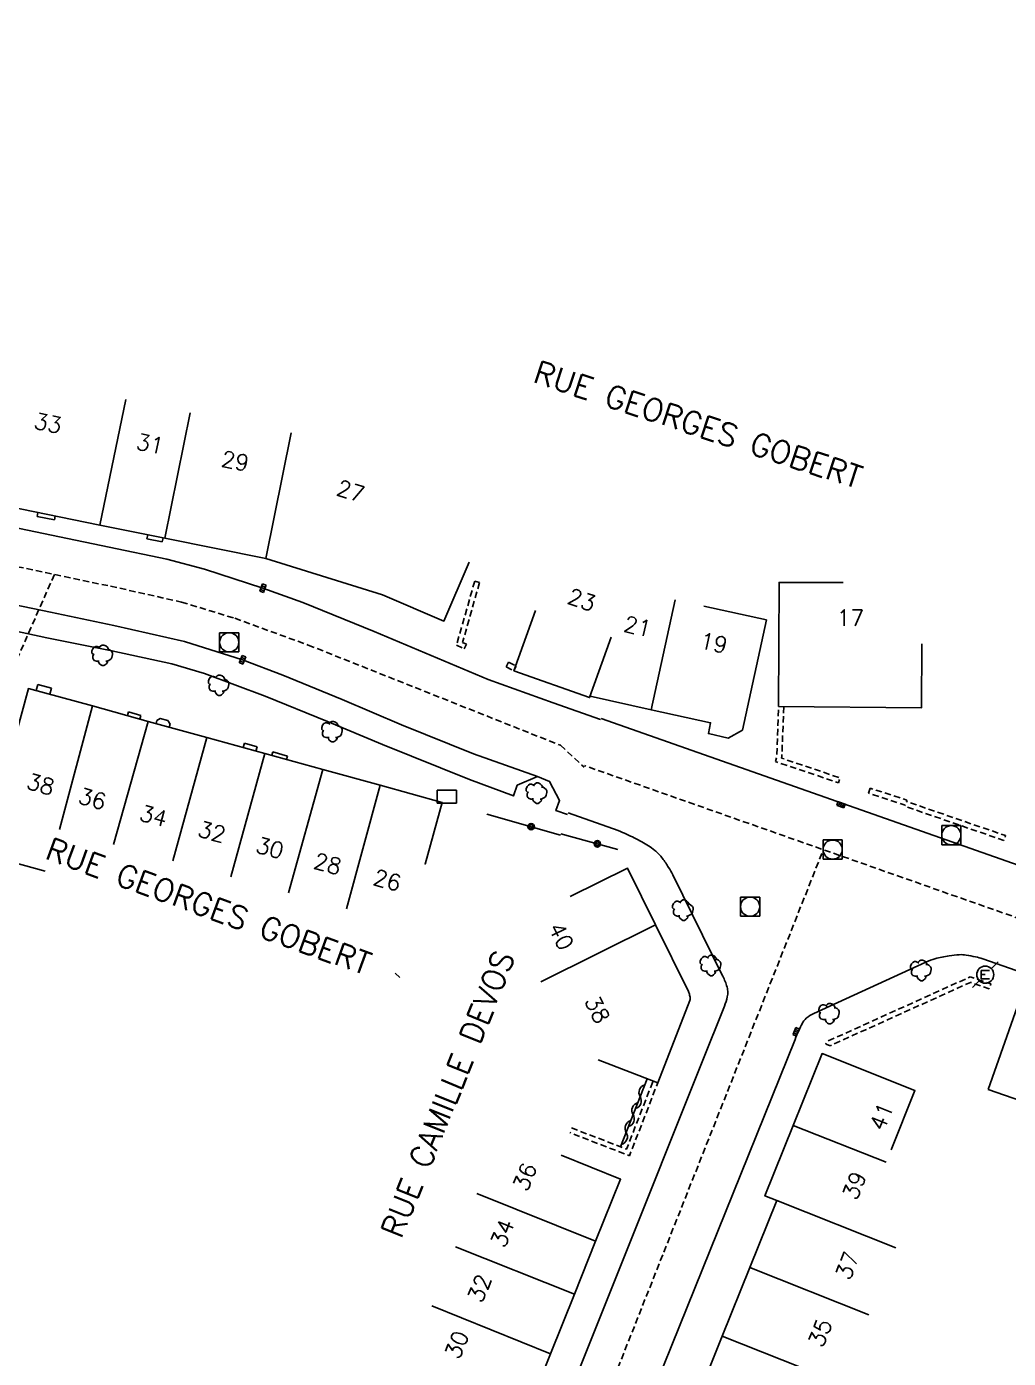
# Model space of a CAD drawing. Header units: millimetres. Extents: x 134000 to 135000, y 131000 to 132000.
# Drawn here: x 134434.1 to 134510.8, y 131242 to 131346 of the extents above; entities that cross this region are included whole.
import ezdxf
from ezdxf.enums import TextEntityAlignment as Align

# ---------------------------------------------------------------- set-up
doc = ezdxf.new("R2010")
doc.units = ezdxf.units.MM
doc.linetypes.add('DASHED', pattern=[0.75, 0.5, -0.25])
doc.layers.get('0').update_dxf_attribs({"linetype": 'CONTINUOUS'})
for name, color, linetype in [('W0001', 6, 'DASHED'), ('W0008', 7, 'CONTINUOUS'), ('W0100', 7, 'CONTINUOUS'), ('W0105', 7, 'CONTINUOUS'), ('W0112', 1, 'DASHED'), ('W0300', 7, 'CONTINUOUS'), ('W0310', 3, 'CONTINUOUS'), ('W0322', 7, 'CONTINUOUS'), ('W0400', 7, 'CONTINUOUS'), ('W0420', 7, 'CONTINUOUS'), ('W0471', 7, 'CONTINUOUS'), ('W0989', 7, 'CONTINUOUS'), ('W0991', 7, 'CONTINUOUS'), ('W1102', 7, 'CONTINUOUS'), ('W1471', 7, 'CONTINUOUS')]:
    doc.layers.add(name, color=color, linetype=linetype)
doc.styles.get("Standard").update_dxf_attribs({"font": 'romans.shx', "width": 0.85})

# ---------------------------------------------------------------- blocks, each defined once
blk = doc.blocks.new('T300')
for p, q in [((-0.8, 0.51), (-0.86, 0.34)), ((-0.86, 0.34), (-0.86, 0.17)), ((-0.86, 0.17), (-0.74, 0.06)), ((-0.69, 0.63), (-0.8, 0.51)), ((-0.8, -0.06), (-0.74, 0.06)), ((-0.74, 0.06), (-0.69, 0.11)), ((-0.57, 0.69), (-0.69, 0.63)), ((-0.46, 0.69), (-0.57, 0.69)), ((-0.29, 0.63), (-0.46, 0.69)), ((-0.29, 0.63), (-0.17, 0.74)), ((-0.23, 0.57), (-0.29, 0.63)), ((-0.17, 0.74), (-0.06, 0.8)), ((-0.06, 0.8), (0.06, 0.8)), ((0.06, 0.8), (0.23, 0.74)), ((0.23, 0.74), (0.34, 0.63)), ((0.34, 0.63), (0.4, 0.51)), ((0.46, 0.46), (0.34, 0.46)), ((0.4, 0.51), (0.4, 0.46)), ((0.57, 0.4), (0.46, 0.46)), ((0.57, 0.4), (0.69, 0.29)), ((0.69, 0.29), (0.74, 0.17)), ((0.74, 0.06), (0.69, -0.17)), ((0.74, 0.17), (0.74, 0.06)), ((-0.8, -0.17), (-0.8, -0.06)), ((-0.8, -0.23), (-0.8, -0.17)), ((-0.74, -0.34), (-0.8, -0.23)), ((-0.69, -0.4), (-0.74, -0.34)), ((-0.51, -0.46), (-0.69, -0.4)), ((-0.4, -0.46), (-0.51, -0.46)), ((-0.4, -0.46), (-0.34, -0.46)), ((-0.34, -0.46), (-0.34, -0.4)), ((-0.34, -0.51), (-0.34, -0.46)), ((-0.29, -0.63), (-0.34, -0.51)), ((-0.17, -0.74), (-0.29, -0.63)), ((-0.06, -0.8), (-0.17, -0.74)), ((0.06, -0.8), (-0.06, -0.8)), ((0.17, -0.74), (0.06, -0.8)), ((0.23, -0.69), (0.17, -0.74)), ((0.29, -0.46), (0.23, -0.46)), ((0.29, -0.63), (0.23, -0.69)), ((0.46, -0.4), (0.29, -0.46)), ((0.34, -0.51), (0.29, -0.63)), ((0.34, -0.51), (0.34, -0.46)), ((0.57, -0.34), (0.46, -0.4)), ((0.63, -0.29), (0.57, -0.34)), ((0.69, -0.17), (0.63, -0.29))]:
    blk.add_line(p, q)
blk = doc.blocks.new('T1471')
at = {"color": 0, "linetype": 'Continuous', "flags": 128}
blk.add_lwpolyline([(-0.75, -0.5), (-0.75, 0.5), (0.75, 0.5), (0.75, -0.5), (-0.75, -0.5)], dxfattribs=at)
blk = doc.blocks.new('T400')
for p, q in [((-0.15, 0.3), (0.15, 0.3)), ((-0.15, -0.25), (-0.15, 0.3)), ((-0.15, 0.15), (0.15, 0.15)), ((-0.15, 0), (0.15, 0)), ((0.15, 0.3), (0.15, -0.25)), ((-0.15, -0.15), (0.15, -0.15)), ((-0.15, -0.25), (-0.15, -0.3)), ((-0.15, -0.3), (0.15, -0.3)), ((0.15, -0.3), (0.15, -0.25))]:
    blk.add_line(p, q)
blk = doc.blocks.new('T420')
for p, q in [((0.75, 0.75), (-0.75, 0.75)), ((-0.75, 0.75), (-0.75, -0.75)), ((0.75, 0.75), (0.75, -0.75)), ((0.75, -0.75), (-0.75, -0.75))]:
    blk.add_line(p, q)
blk.add_ellipse((0, 0), major_axis=(-0.53, 0.53), ratio=1, start_param=3.926991, end_param=10.210176)
blk = doc.blocks.new('t322o')
at = {"color": 0, "linetype": 'Continuous'}
for radius in [0.25, 0.15]:
    blk.add_circle((0, 0), radius, dxfattribs=at)
blk = doc.blocks.new('t310o')
at = {"color": 0, "linetype": 'Continuous'}
for centre, start, end in [((-0.5, 0.38), 216.8699, 323.1304), ((0.5, -0.37), 36.8699, 143.1303)]:
    blk.add_arc(centre, 0.625, start, end, dxfattribs=at)
blk = doc.blocks.new('T471')
for p, q in [((-0.333334, 0.333334), (-0.333334, -0.333334)), ((-0.333334, 0.333334), (0.333334, 0.333334)), ((-0.333334, 0), (0, 0)), ((0.500001, 0.500001), (1.000002, 1.000002)), ((-0.500001, -0.500001), (-1.000002, -1.000002)), ((-0.333334, -0.333334), (0.333334, -0.333334))]:
    blk.add_line(p, q)
blk.add_ellipse((0, 0), major_axis=(0.471405, 0.471405), ratio=1, start_param=5.4977871438, end_param=11.780972451)

msp = doc.modelspace()

# ---------------------------------------------------------------- linework, layer by layer
at = {"layer": 'W0001'}
msp.add_line((134463.25, 131271.74), (134462.84, 131272.12), dxfattribs=at)
for points in [[(134310.32, 131359.69), (134326.29, 131341.76), (134329.37, 131339.64), (134341.87, 131334), (134371.92, 131320.63), (134385.16, 131314.77), (134390.85, 131312.73), (134395.3, 131311.48), (134406.35, 131308.7), (134417.4, 131307.14), (134419.92, 131306.62), (134431.89, 131304.14), (134440.65, 131302.31), (134446.19, 131301.07), (134450.36, 131299.8), (134456.1, 131297.71), (134475.79, 131289.88), (134477.64, 131288.18)], [(134436.27, 131303.22), (134432.03, 131293.59), (134429.03, 131282.62), (134423.47, 131262.59), (134417.39, 131240.21), (134412.05, 131222.32)]]:
    msp.add_lwpolyline(points, dxfattribs=at)
at = {"layer": 'W0001', "flags": 128}
for points in [[(134615.05, 131241.02), (134564.42, 131258.84), (134561.6, 131257.74), (134515.34, 131273.98), (134514.58, 131275.3), (134477.67, 131288.29)], [(134455.97, 131179.87), (134496.33, 131281.72)]]:
    msp.add_lwpolyline(points, dxfattribs=at)
at = {"layer": 'W0008'}
for points in [[(134478.92, 131291.89), (134475.24, 131293.2), (134470.15, 131295.03), (134461.24, 131298.78), (134455.69, 131301.03), (134452.56, 131302.15), (134448, 131303.64), (134445.05, 131304.41), (134427.02, 131308.17), (134406.78, 131312.32), (134400.11, 131313.7), (134397.77, 131314.25), (134392.4, 131315.61), (134388.06, 131317.02), (134382.75, 131319.24), (134371.37, 131324.28), (134349.41, 131333.97), (134331.63, 131341.82), (134330.28, 131342.6), (134329.57, 131343.37), (134329.08, 131344.3), (134328.78, 131345.29), (134328.74, 131345.78), (134328.83, 131346.7)], [(134476.35, 131284.47), (134475.45, 131284.78), (134475.73, 131285.56), (134474.95, 131287.06), (134474.01, 131287.44), (134469, 131289.21), (134463.39, 131291.48), (134458.76, 131293.45), (134454.12, 131295.37), (134450.97, 131296.55), (134446.43, 131298), (134440.91, 131299.23), (134435.98, 131300.27), (134416.86, 131304.24), (134415.4, 131303.4), (134415.18, 131302.57), (134410.27, 131303.82), (134401.44, 131306.29), (134396.16, 131307.79), (134390.03, 131309.61)], [(134474.01, 131287.43), (134472.42, 131286.76), (134472.13, 131285.92), (134468.7, 131287.21), (134461.89, 131289.93), (134457.61, 131291.74), (134452.73, 131293.71), (134448, 131295.48), (134445.44, 131296.24), (134440.77, 131297.27), (134435.67, 131298.28), (134429.65, 131299.58), (134418.62, 131301.87), (134418.78, 131302.72), (134417.86, 131304.03)]]:
    msp.add_lwpolyline(points, dxfattribs=at)
at = {"layer": 'W0008', "flags": 128}
msp.add_lwpolyline([(134616.55, 131243.58), (134610.53, 131245.69), (134559.11, 131263.81), (134558.83, 131263.02), (134557.24, 131262.36), (134556.29, 131262.72), (134555.5, 131264.2), (134555.78, 131265.02), (134533.27, 131272.9), (134524.4, 131275.99), (134524.12, 131275.2), (134522.56, 131274.55), (134521.57, 131274.88), (134520.77, 131276.33), (134521.02, 131277.18), (134497.41, 131285.49), (134478.97, 131291.98)], dxfattribs=at)
for points in [[(134453.06, 131181.01), (134474.05, 131233.1), (134486.87, 131265.16), (134488.6, 131269.49, 0.039773), (134488.83, 131270.22, 0.070403), (134488.87, 131270.66, 0.066285), (134488.78, 131271.1, 0.033616), (134488.44, 131271.93), (134484.57, 131279.77, 0.025782), (134484.25, 131280.33, 0.019699), (134483.77, 131281.04, 0.063354), (134483.16, 131281.67, 0.045978), (134482.15, 131282.34, 0.013546), (134480.97, 131282.93, 0.024774), (134480.31, 131283.21), (134476.39, 131284.6)], [(134516.59, 131270.45), (134508.78, 131273.19, 0.027339), (134508.22, 131273.35, 0.021518), (134507.49, 131273.49, 0.04549), (134506.95, 131273.52, 0.030997), (134506.16, 131273.44, 0.026436), (134505.05, 131273.2, 0.040548), (134504.35, 131272.94), (134495.58, 131268.93, 0.073704), (134495, 131268.55, 0.09482), (134494.67, 131268.12, 0.012468), (134494.43, 131267.62, 0.008957), (134494.12, 131266.9), (134480.85, 131233.97), (134459.58, 131181), (134459.36, 131181.05), (134453.14, 131165.37), (134441.89, 131138.44), (134442.14, 131138.35), (134431.48, 131113.77), (134431.74, 131112.86), (134426.15, 131099.31)]]:
    msp.add_lwpolyline(points, format="xyb", dxfattribs=at)
at = {"layer": 'W0100'}
for points in [[(134428.51, 131314.48), (134427.49, 131309.59), (134439.82, 131307.08)], [(134439.82, 131307.08), (134444.9, 131306.05), (134452.79, 131304.47), (134461.89, 131301.64), (134466.7, 131299.58), (134468.67, 131304.18), (134468.67, 131304.18), (134468.67, 131304.18), (134468.67, 131304.18), (134468.67, 131304.18), (134468.67, 131304.18), (134468.67, 131304.18), (134468.67, 131304.18), (134468.67, 131304.18), (134468.67, 131304.18), (134468.67, 131304.18), (134468.67, 131304.18), (134468.67, 131304.18), (134468.67, 131304.18), (134468.67, 131304.18), (134468.67, 131304.18), (134468.67, 131304.18), (134468.67, 131304.18), (134468.67, 131304.18), (134468.67, 131304.18), (134468.67, 131304.18), (134468.67, 131304.18), (134468.67, 131304.18), (134468.67, 131304.18), (134468.67, 131304.18), (134468.67, 131304.18), (134468.67, 131304.18), (134468.67, 131304.18), (134468.67, 131304.18), (134468.67, 131304.18), (134468.67, 131304.18), (134468.67, 131304.18), (134468.67, 131304.18), (134468.67, 131304.18), (134468.67, 131304.18), (134468.67, 131304.18), (134468.67, 131304.18), (134468.67, 131304.18), (134468.67, 131304.18), (134468.67, 131304.18), (134468.67, 131304.18), (134468.67, 131304.18), (134468.67, 131304.18), (134468.67, 131304.18), (134468.67, 131304.18), (134468.67, 131304.18), (134468.67, 131304.18), (134468.67, 131304.18), (134468.67, 131304.18), (134468.67, 131304.18), (134468.67, 131304.18), (134468.67, 131304.18), (134468.67, 131304.18), (134468.67, 131304.18), (134468.67, 131304.18), (134468.67, 131304.18), (134468.67, 131304.18), (134468.67, 131304.18), (134468.67, 131304.18), (134468.67, 131304.18), (134468.67, 131304.18), (134468.67, 131304.18), (134468.67, 131304.18), (134468.67, 131304.18), (134468.67, 131304.18), (134468.67, 131304.18), (134468.67, 131304.18), (134468.67, 131304.18), (134468.67, 131304.18), (134468.67, 131304.18), (134468.67, 131304.18), (134468.67, 131304.18), (134468.67, 131304.18), (134468.67, 131304.18), (134468.67, 131304.18), (134468.67, 131304.18), (134468.67, 131304.18), (134468.67, 131304.18), (134468.67, 131304.18), (134468.67, 131304.18), (134468.67, 131304.18), (134468.67, 131304.18), (134468.67, 131304.18), (134468.67, 131304.18), (134468.67, 131304.18), (134468.67, 131304.18), (134468.67, 131304.18), (134468.67, 131304.18), (134468.67, 131304.18), (134468.67, 131304.18), (134468.67, 131304.18), (134468.67, 131304.18), (134468.67, 131304.18), (134468.67, 131304.18), (134468.67, 131304.18), (134468.67, 131304.18), (134468.67, 131304.18), (134468.67, 131304.18), (134468.67, 131304.18), (134468.67, 131304.18), (134468.67, 131304.18), (134468.67, 131304.18), (134468.67, 131304.18), (134468.67, 131304.18), (134468.67, 131304.18), (134468.67, 131304.18), (134468.67, 131304.18), (134468.67, 131304.18), (134468.67, 131304.18), (134468.67, 131304.18), (134468.67, 131304.18), (134468.67, 131304.18), (134468.67, 131304.18), (134468.67, 131304.18)], [(134473.84, 131300.41), (134472.17, 131295.7), (134478.08, 131293.6), (134479.75, 131298.32), (134479.75, 131298.32), (134479.75, 131298.32), (134479.75, 131298.32), (134479.75, 131298.32), (134479.75, 131298.32), (134479.75, 131298.32), (134479.75, 131298.32), (134479.75, 131298.32), (134479.75, 131298.32), (134479.75, 131298.32), (134479.75, 131298.32), (134479.75, 131298.32), (134479.75, 131298.32), (134479.75, 131298.32), (134479.75, 131298.32), (134479.75, 131298.32), (134479.75, 131298.32), (134479.75, 131298.32), (134479.75, 131298.32), (134479.75, 131298.32), (134479.75, 131298.32), (134479.75, 131298.32), (134479.75, 131298.32), (134479.75, 131298.32), (134479.75, 131298.32), (134479.75, 131298.32), (134479.75, 131298.32), (134479.75, 131298.32), (134479.75, 131298.32), (134479.75, 131298.32), (134479.75, 131298.32), (134479.75, 131298.32), (134479.75, 131298.32), (134479.75, 131298.32), (134479.75, 131298.32), (134479.75, 131298.32), (134479.75, 131298.32), (134479.75, 131298.32), (134479.75, 131298.32), (134479.75, 131298.32), (134479.75, 131298.32), (134479.75, 131298.32), (134479.75, 131298.32), (134479.75, 131298.32), (134479.75, 131298.32), (134479.75, 131298.32), (134479.75, 131298.32), (134479.75, 131298.32), (134479.75, 131298.32), (134479.75, 131298.32), (134479.75, 131298.32), (134479.75, 131298.32), (134479.75, 131298.32), (134479.75, 131298.32), (134479.75, 131298.32), (134479.75, 131298.32), (134479.75, 131298.32), (134479.75, 131298.32), (134479.75, 131298.32), (134479.75, 131298.32), (134479.75, 131298.32), (134479.75, 131298.32), (134479.75, 131298.32), (134479.75, 131298.32), (134479.75, 131298.32), (134479.75, 131298.32), (134479.75, 131298.32), (134479.75, 131298.32), (134479.75, 131298.32), (134479.75, 131298.32), (134479.75, 131298.32), (134479.75, 131298.32), (134479.75, 131298.32), (134479.75, 131298.32), (134479.75, 131298.32), (134479.75, 131298.32), (134479.75, 131298.32), (134479.75, 131298.32), (134479.75, 131298.32), (134479.75, 131298.32), (134479.75, 131298.32), (134479.75, 131298.32), (134479.75, 131298.32), (134479.75, 131298.32), (134479.75, 131298.32), (134479.75, 131298.32), (134479.75, 131298.32), (134479.75, 131298.32), (134479.75, 131298.32), (134479.75, 131298.32), (134479.75, 131298.32), (134479.75, 131298.32), (134479.75, 131298.32), (134479.75, 131298.32), (134479.75, 131298.32), (134479.75, 131298.32), (134479.75, 131298.32), (134479.75, 131298.32), (134479.75, 131298.32), (134479.75, 131298.32), (134479.75, 131298.32), (134479.75, 131298.32), (134479.75, 131298.32), (134479.75, 131298.32), (134479.75, 131298.32), (134479.75, 131298.32), (134479.75, 131298.32), (134479.75, 131298.32), (134479.75, 131298.32), (134479.75, 131298.32), (134479.75, 131298.32), (134479.75, 131298.32), (134479.75, 131298.32), (134479.75, 131298.32), (134479.75, 131298.32), (134479.75, 131298.32)], [(134435.54, 131280.05), (134430.72, 131281.36), (134434.25, 131294.31), (134439.26, 131292.97), (134443.6, 131291.75), (134448.17, 131290.49), (134452.71, 131289.24), (134457.23, 131287.98), (134461.72, 131286.76), (134466.56, 131285.42), (134465.22, 131280.6), (134465.22, 131280.6), (134465.22, 131280.6), (134465.22, 131280.6), (134465.22, 131280.6), (134465.22, 131280.6), (134465.22, 131280.6), (134465.22, 131280.6), (134465.22, 131280.6), (134465.22, 131280.6), (134465.22, 131280.6), (134465.22, 131280.6), (134465.22, 131280.6), (134465.22, 131280.6), (134465.22, 131280.6), (134465.22, 131280.6), (134465.22, 131280.6), (134465.22, 131280.6), (134465.22, 131280.6), (134465.22, 131280.6), (134465.22, 131280.6), (134465.22, 131280.6), (134465.22, 131280.6), (134465.22, 131280.6), (134465.22, 131280.6), (134465.22, 131280.6), (134465.22, 131280.6), (134465.22, 131280.6), (134465.22, 131280.6), (134465.22, 131280.6), (134465.22, 131280.6), (134465.22, 131280.6), (134465.22, 131280.6), (134465.22, 131280.6), (134465.22, 131280.6), (134465.22, 131280.6), (134465.22, 131280.6), (134465.22, 131280.6), (134465.22, 131280.6), (134465.22, 131280.6), (134465.22, 131280.6), (134465.22, 131280.6), (134465.22, 131280.6), (134465.22, 131280.6), (134465.22, 131280.6), (134465.22, 131280.6), (134465.22, 131280.6), (134465.22, 131280.6), (134465.22, 131280.6), (134465.22, 131280.6), (134465.22, 131280.6), (134465.22, 131280.6), (134465.22, 131280.6), (134465.22, 131280.6), (134465.22, 131280.6), (134465.22, 131280.6), (134465.22, 131280.6), (134465.22, 131280.6), (134465.22, 131280.6), (134465.22, 131280.6), (134465.22, 131280.6), (134465.22, 131280.6), (134465.22, 131280.6), (134465.22, 131280.6), (134465.22, 131280.6), (134465.22, 131280.6), (134465.22, 131280.6), (134465.22, 131280.6), (134465.22, 131280.6), (134465.22, 131280.6), (134465.22, 131280.6), (134465.22, 131280.6), (134465.22, 131280.6), (134465.22, 131280.6), (134465.22, 131280.6), (134465.22, 131280.6), (134465.22, 131280.6), (134465.22, 131280.6), (134465.22, 131280.6), (134465.22, 131280.6), (134465.22, 131280.6), (134465.22, 131280.6), (134465.22, 131280.6), (134465.22, 131280.6), (134465.22, 131280.6), (134465.22, 131280.6), (134465.22, 131280.6), (134465.22, 131280.6), (134465.22, 131280.6), (134465.22, 131280.6), (134465.22, 131280.6), (134465.22, 131280.6), (134465.22, 131280.6), (134465.22, 131280.6), (134465.22, 131280.6), (134465.22, 131280.6), (134465.22, 131280.6), (134465.22, 131280.6), (134465.22, 131280.6), (134465.22, 131280.6), (134465.22, 131280.6), (134465.22, 131280.6), (134465.22, 131280.6), (134465.22, 131280.6), (134465.22, 131280.6), (134465.22, 131280.6), (134465.22, 131280.6), (134465.22, 131280.6), (134465.22, 131280.6), (134465.22, 131280.6)]]:
    msp.add_lwpolyline(points, dxfattribs=at)
at = {"layer": 'W0100', "flags": 128}
for points in [[(134497.88, 131302.59), (134492.88, 131302.6), (134492.84, 131292.91), (134503.99, 131292.8), (134504.03, 131297.8)], [(134478.13, 131293.71), (134482.89, 131292.66), (134487.53, 131291.64), (134487.35, 131290.79), (134488.9, 131290.43), (134490.01, 131291.07), (134491.88, 131299.67), (134487, 131300.74)], [(134501.64, 131258.27), (134503.48, 131262.92), (134496.24, 131265.8), (134493.97, 131260.18), (134491.77, 131254.68), (134492.7, 131254.31), (134490.6, 131249.08), (134488.44, 131243.71), (134486.28, 131238.31), (134484.18, 131233.07), (134483.25, 131233.44), (134481.04, 131227.95), (134478.89, 131222.52), (134478.95, 131222.5), (134478.88, 131222.32), (134483.53, 131220.47)], [(134449.33, 131217.4), (134447.47, 131212.76), (134453.14, 131210.49), (134460.97, 131207.36), (134462.84, 131212), (134464.49, 131216.1), (134466.36, 131220.78), (134468, 131224.85), (134469.86, 131229.46), (134471.5, 131233.54), (134473.35, 131238.17), (134475.03, 131242.35), (134476.89, 131246.99), (134478.54, 131251.13), (134480.49, 131255.98), (134475.86, 131257.85)]]:
    msp.add_lwpolyline(points, dxfattribs=at)
msp.add_lwpolyline([(134476.55, 131278.07), (134481.03, 131280.29), (134483.23, 131275.84), (134485.8, 131270.64, -0.04641), (134485.85, 131270.51, -0.020405), (134485.92, 131270.21, -0.066516), (134485.93, 131270.12, -0.032262), (134485.9, 131269.94), (134483.4, 131263.5), (134478.74, 131265.31)], format="xyb", dxfattribs=at)
msp.add_lwpolyline([(134509.2, 131262.98), (134511.8, 131270.39), (134517.49, 131268.42), (134522.94, 131266.52), (134528.42, 131264.61), (134534.09, 131262.63), (134531.5, 131255.25)], close=True, dxfattribs=at)
at = {"layer": 'W0105'}
for p, q in [((134434.99, 131308.06), (134434.93, 131307.74)), ((134434.93, 131307.74), (134436.28, 131307.49)), ((134436.34, 131307.79), (134436.28, 131307.49)), ((134443.56, 131306.33), (134443.5, 131306.01)), ((134443.5, 131306.01), (134444.7, 131305.77)), ((134444.76, 131306.08), (134444.7, 131305.77)), ((134434.86, 131294.15), (134434.99, 131294.64)), ((134434.99, 131294.64), (134436.04, 131294.35)), ((134435.92, 131293.87), (134436.04, 131294.35)), ((134441.97, 131292.21), (134442.05, 131292.48)), ((134442.05, 131292.48), (134443.03, 131292.21)), ((134442.95, 131291.93), (134443.03, 131292.21)), ((134444.21, 131291.58), (134444.28, 131291.81)), ((134445.25, 131291.28), (134445.32, 131291.52)), ((134451.02, 131289.7), (134451.12, 131290.04)), ((134451.12, 131290.04), (134452.11, 131289.76)), ((134452.01, 131289.43), (134452.11, 131289.76)), ((134453.26, 131289.08), (134453.34, 131289.36)), ((134453.34, 131289.36), (134454.48, 131289.04)), ((134454.41, 131288.77), (134454.48, 131289.04))]:
    msp.add_line(p, q, dxfattribs=at)
msp.add_lwpolyline([(134444.28, 131291.81), (134444.54, 131291.98), (134445.13, 131291.81), (134445.32, 131291.52)], dxfattribs=at)
at = {"layer": 'W0112'}
for points in [[(134469.1, 131302.7), (134467.68, 131297.7), (134468.29, 131297.41), (134468.29, 131297.41), (134468.29, 131297.41), (134468.29, 131297.41), (134468.29, 131297.41), (134468.29, 131297.41), (134468.29, 131297.41), (134468.29, 131297.41), (134468.29, 131297.41), (134468.29, 131297.41), (134468.29, 131297.41), (134468.29, 131297.41), (134468.29, 131297.41), (134468.29, 131297.41), (134468.29, 131297.41), (134468.29, 131297.41), (134468.29, 131297.41), (134468.29, 131297.41), (134468.29, 131297.41), (134468.29, 131297.41), (134468.29, 131297.41), (134468.29, 131297.41), (134468.29, 131297.41), (134468.29, 131297.41), (134468.29, 131297.41), (134468.29, 131297.41), (134468.29, 131297.41), (134468.29, 131297.41), (134468.29, 131297.41), (134468.29, 131297.41), (134468.29, 131297.41), (134468.29, 131297.41), (134468.29, 131297.41), (134468.29, 131297.41), (134468.29, 131297.41), (134468.29, 131297.41), (134468.29, 131297.41), (134468.29, 131297.41), (134468.29, 131297.41), (134468.29, 131297.41), (134468.29, 131297.41), (134468.29, 131297.41), (134468.29, 131297.41), (134468.29, 131297.41), (134468.29, 131297.41), (134468.29, 131297.41), (134468.29, 131297.41), (134468.29, 131297.41), (134468.29, 131297.41), (134468.29, 131297.41), (134468.29, 131297.41), (134468.29, 131297.41), (134468.29, 131297.41), (134468.29, 131297.41), (134468.29, 131297.41), (134468.29, 131297.41), (134468.29, 131297.41), (134468.29, 131297.41), (134468.29, 131297.41), (134468.29, 131297.41), (134468.29, 131297.41), (134468.29, 131297.41), (134468.29, 131297.41), (134468.29, 131297.41), (134468.29, 131297.41), (134468.29, 131297.41), (134468.29, 131297.41), (134468.29, 131297.41), (134468.29, 131297.41), (134468.29, 131297.41), (134468.29, 131297.41), (134468.29, 131297.41), (134468.29, 131297.41), (134468.29, 131297.41), (134468.29, 131297.41), (134468.29, 131297.41), (134468.29, 131297.41), (134468.29, 131297.41), (134468.29, 131297.41), (134468.29, 131297.41), (134468.29, 131297.41), (134468.29, 131297.41), (134468.29, 131297.41), (134468.29, 131297.41), (134468.29, 131297.41), (134468.29, 131297.41), (134468.29, 131297.41), (134468.29, 131297.41), (134468.29, 131297.41), (134468.29, 131297.41), (134468.29, 131297.41), (134468.29, 131297.41), (134468.29, 131297.41), (134468.29, 131297.41), (134468.29, 131297.41), (134468.29, 131297.41), (134468.29, 131297.41), (134468.29, 131297.41), (134468.29, 131297.41), (134468.29, 131297.41), (134468.29, 131297.41), (134468.29, 131297.41), (134468.29, 131297.41), (134468.29, 131297.41), (134468.29, 131297.41), (134468.29, 131297.41), (134468.29, 131297.41), (134468.29, 131297.41), (134468.29, 131297.41), (134468.29, 131297.41), (134468.29, 131297.41), (134468.29, 131297.41), (134468.29, 131297.41), (134468.29, 131297.41), (134468.29, 131297.41), (134468.29, 131297.41), (134468.29, 131297.41), (134468.29, 131297.41)], [(134469.1, 131302.7), (134469.48, 131302.59), (134468.15, 131297.91), (134468.46, 131297.77), (134468.29, 131297.41), (134468.29, 131297.41), (134468.29, 131297.41), (134468.29, 131297.41), (134468.29, 131297.41), (134468.29, 131297.41), (134468.29, 131297.41), (134468.29, 131297.41), (134468.29, 131297.41), (134468.29, 131297.41), (134468.29, 131297.41), (134468.29, 131297.41), (134468.29, 131297.41), (134468.29, 131297.41), (134468.29, 131297.41), (134468.29, 131297.41), (134468.29, 131297.41), (134468.29, 131297.41), (134468.29, 131297.41), (134468.29, 131297.41), (134468.29, 131297.41), (134468.29, 131297.41), (134468.29, 131297.41), (134468.29, 131297.41), (134468.29, 131297.41), (134468.29, 131297.41), (134468.29, 131297.41), (134468.29, 131297.41), (134468.29, 131297.41), (134468.29, 131297.41), (134468.29, 131297.41), (134468.29, 131297.41), (134468.29, 131297.41), (134468.29, 131297.41), (134468.29, 131297.41), (134468.29, 131297.41), (134468.29, 131297.41), (134468.29, 131297.41), (134468.29, 131297.41), (134468.29, 131297.41), (134468.29, 131297.41), (134468.29, 131297.41), (134468.29, 131297.41), (134468.29, 131297.41), (134468.29, 131297.41), (134468.29, 131297.41), (134468.29, 131297.41), (134468.29, 131297.41), (134468.29, 131297.41), (134468.29, 131297.41), (134468.29, 131297.41), (134468.29, 131297.41), (134468.29, 131297.41), (134468.29, 131297.41), (134468.29, 131297.41), (134468.29, 131297.41), (134468.29, 131297.41), (134468.29, 131297.41), (134468.29, 131297.41), (134468.29, 131297.41), (134468.29, 131297.41), (134468.29, 131297.41), (134468.29, 131297.41), (134468.29, 131297.41), (134468.29, 131297.41), (134468.29, 131297.41), (134468.29, 131297.41), (134468.29, 131297.41), (134468.29, 131297.41), (134468.29, 131297.41), (134468.29, 131297.41), (134468.29, 131297.41), (134468.29, 131297.41), (134468.29, 131297.41), (134468.29, 131297.41), (134468.29, 131297.41), (134468.29, 131297.41), (134468.29, 131297.41), (134468.29, 131297.41), (134468.29, 131297.41), (134468.29, 131297.41), (134468.29, 131297.41), (134468.29, 131297.41), (134468.29, 131297.41), (134468.29, 131297.41), (134468.29, 131297.41), (134468.29, 131297.41), (134468.29, 131297.41), (134468.29, 131297.41), (134468.29, 131297.41), (134468.29, 131297.41), (134468.29, 131297.41), (134468.29, 131297.41), (134468.29, 131297.41), (134468.29, 131297.41), (134468.29, 131297.41), (134468.29, 131297.41), (134468.29, 131297.41), (134468.29, 131297.41), (134468.29, 131297.41), (134468.29, 131297.41), (134468.29, 131297.41), (134468.29, 131297.41), (134468.29, 131297.41), (134468.29, 131297.41), (134468.29, 131297.41), (134468.29, 131297.41), (134468.29, 131297.41), (134468.29, 131297.41), (134468.29, 131297.41), (134468.29, 131297.41), (134468.29, 131297.41), (134468.29, 131297.41), (134468.29, 131297.41), (134468.29, 131297.41), (134468.29, 131297.41)], [(134471.57, 131296.01), (134471.75, 131296.36), (134472.35, 131296.06), (134472.17, 131295.7), (134472.17, 131295.7), (134472.17, 131295.7), (134472.17, 131295.7), (134472.17, 131295.7), (134472.17, 131295.7), (134472.17, 131295.7), (134472.17, 131295.7), (134472.17, 131295.7), (134472.17, 131295.7), (134472.17, 131295.7), (134472.17, 131295.7), (134472.17, 131295.7), (134472.17, 131295.7), (134472.17, 131295.7), (134472.17, 131295.7), (134472.17, 131295.7), (134472.17, 131295.7), (134472.17, 131295.7), (134472.17, 131295.7), (134472.17, 131295.7), (134472.17, 131295.7), (134472.17, 131295.7), (134472.17, 131295.7), (134472.17, 131295.7), (134472.17, 131295.7), (134472.17, 131295.7), (134472.17, 131295.7), (134472.17, 131295.7), (134472.17, 131295.7), (134472.17, 131295.7), (134472.17, 131295.7), (134472.17, 131295.7), (134472.17, 131295.7), (134472.17, 131295.7), (134472.17, 131295.7), (134472.17, 131295.7), (134472.17, 131295.7), (134472.17, 131295.7), (134472.17, 131295.7), (134472.17, 131295.7), (134472.17, 131295.7), (134472.17, 131295.7), (134472.17, 131295.7), (134472.17, 131295.7), (134472.17, 131295.7), (134472.17, 131295.7), (134472.17, 131295.7), (134472.17, 131295.7), (134472.17, 131295.7), (134472.17, 131295.7), (134472.17, 131295.7), (134472.17, 131295.7), (134472.17, 131295.7), (134472.17, 131295.7), (134472.17, 131295.7), (134472.17, 131295.7), (134472.17, 131295.7), (134472.17, 131295.7), (134472.17, 131295.7), (134472.17, 131295.7), (134472.17, 131295.7), (134472.17, 131295.7), (134472.17, 131295.7), (134472.17, 131295.7), (134472.17, 131295.7), (134472.17, 131295.7), (134472.17, 131295.7), (134472.17, 131295.7), (134472.17, 131295.7), (134472.17, 131295.7), (134472.17, 131295.7), (134472.17, 131295.7), (134472.17, 131295.7), (134472.17, 131295.7), (134472.17, 131295.7), (134472.17, 131295.7), (134472.17, 131295.7), (134472.17, 131295.7), (134472.17, 131295.7), (134472.17, 131295.7), (134472.17, 131295.7), (134472.17, 131295.7), (134472.17, 131295.7), (134472.17, 131295.7), (134472.17, 131295.7), (134472.17, 131295.7), (134472.17, 131295.7), (134472.17, 131295.7), (134472.17, 131295.7), (134472.17, 131295.7), (134472.17, 131295.7), (134472.17, 131295.7), (134472.17, 131295.7), (134472.17, 131295.7), (134472.17, 131295.7), (134472.17, 131295.7), (134472.17, 131295.7), (134472.17, 131295.7), (134472.17, 131295.7), (134472.17, 131295.7), (134472.17, 131295.7), (134472.17, 131295.7), (134472.17, 131295.7), (134472.17, 131295.7), (134472.17, 131295.7), (134472.17, 131295.7), (134472.17, 131295.7), (134472.17, 131295.7), (134472.17, 131295.7), (134472.17, 131295.7), (134472.17, 131295.7), (134472.17, 131295.7), (134472.17, 131295.7), (134472.17, 131295.7), (134472.17, 131295.7), (134472.17, 131295.7)], [(134471.57, 131296.01), (134472.17, 131295.7), (134472.17, 131295.7), (134472.17, 131295.7), (134472.17, 131295.7), (134472.17, 131295.7), (134472.17, 131295.7), (134472.17, 131295.7), (134472.17, 131295.7), (134472.17, 131295.7), (134472.17, 131295.7), (134472.17, 131295.7), (134472.17, 131295.7), (134472.17, 131295.7), (134472.17, 131295.7), (134472.17, 131295.7), (134472.17, 131295.7), (134472.17, 131295.7), (134472.17, 131295.7), (134472.17, 131295.7), (134472.17, 131295.7), (134472.17, 131295.7), (134472.17, 131295.7), (134472.17, 131295.7), (134472.17, 131295.7), (134472.17, 131295.7), (134472.17, 131295.7), (134472.17, 131295.7), (134472.17, 131295.7), (134472.17, 131295.7), (134472.17, 131295.7), (134472.17, 131295.7), (134472.17, 131295.7), (134472.17, 131295.7), (134472.17, 131295.7), (134472.17, 131295.7), (134472.17, 131295.7), (134472.17, 131295.7), (134472.17, 131295.7), (134472.17, 131295.7), (134472.17, 131295.7), (134472.17, 131295.7), (134472.17, 131295.7), (134472.17, 131295.7), (134472.17, 131295.7), (134472.17, 131295.7), (134472.17, 131295.7), (134472.17, 131295.7), (134472.17, 131295.7), (134472.17, 131295.7), (134472.17, 131295.7), (134472.17, 131295.7), (134472.17, 131295.7), (134472.17, 131295.7), (134472.17, 131295.7), (134472.17, 131295.7), (134472.17, 131295.7), (134472.17, 131295.7), (134472.17, 131295.7), (134472.17, 131295.7), (134472.17, 131295.7), (134472.17, 131295.7), (134472.17, 131295.7), (134472.17, 131295.7), (134472.17, 131295.7), (134472.17, 131295.7), (134472.17, 131295.7), (134472.17, 131295.7), (134472.17, 131295.7), (134472.17, 131295.7), (134472.17, 131295.7), (134472.17, 131295.7), (134472.17, 131295.7), (134472.17, 131295.7), (134472.17, 131295.7), (134472.17, 131295.7), (134472.17, 131295.7), (134472.17, 131295.7), (134472.17, 131295.7), (134472.17, 131295.7), (134472.17, 131295.7), (134472.17, 131295.7), (134472.17, 131295.7), (134472.17, 131295.7), (134472.17, 131295.7), (134472.17, 131295.7), (134472.17, 131295.7), (134472.17, 131295.7), (134472.17, 131295.7), (134472.17, 131295.7), (134472.17, 131295.7), (134472.17, 131295.7), (134472.17, 131295.7), (134472.17, 131295.7), (134472.17, 131295.7), (134472.17, 131295.7), (134472.17, 131295.7), (134472.17, 131295.7), (134472.17, 131295.7), (134472.17, 131295.7), (134472.17, 131295.7), (134472.17, 131295.7), (134472.17, 131295.7), (134472.17, 131295.7), (134472.17, 131295.7), (134472.17, 131295.7), (134472.17, 131295.7), (134472.17, 131295.7), (134472.17, 131295.7), (134472.17, 131295.7), (134472.17, 131295.7), (134472.17, 131295.7), (134472.17, 131295.7), (134472.17, 131295.7), (134472.17, 131295.7), (134472.17, 131295.7), (134472.17, 131295.7), (134472.17, 131295.7), (134472.17, 131295.7), (134472.17, 131295.7)]]:
    msp.add_lwpolyline(points, dxfattribs=at)
at = {"layer": 'W0112', "flags": 128}
for points in [[(134493.24, 131292.9), (134493.09, 131288.99), (134493.06, 131288.88), (134497.64, 131287.33), (134497.51, 131286.95), (134492.6, 131288.61), (134492.69, 131289.04), (134492.84, 131292.91)], [(134476.67, 131259.99), (134480.96, 131258.32), (134483.03, 131263.65), (134483.4, 131263.5), (134481.19, 131257.81), (134476.53, 131259.62)]]:
    msp.add_lwpolyline(points, dxfattribs=at)
for points in [[(134499.98, 131286.53), (134499.85, 131286.15), (134502.73, 131285.21), (134502.69, 131285.12), (134510.44, 131282.44), (134510.57, 131282.82), (134502.82, 131285.49), (134502.86, 131285.59)], [(134496.9, 131266.39), (134496.52, 131266.53), (134496.6, 131266.73), (134507.81, 131271.79), (134509.42, 131271.23), (134509.29, 131270.85), (134507.83, 131271.36), (134496.91, 131266.43)]]:
    msp.add_lwpolyline(points, close=True, dxfattribs=at)
at = {"layer": 'W0310', "flags": 128}
msp.add_lwpolyline([(134482.56, 131263.83), (134480.49, 131258.51)], dxfattribs=at)
at = {"layer": 'W0322'}
for points in [[(134475.79, 131282.87), (134475.79, 131282.87), (134475.79, 131282.87), (134475.79, 131282.87), (134475.79, 131282.87), (134475.79, 131282.87), (134475.79, 131282.87), (134475.79, 131282.87), (134475.79, 131282.87), (134475.79, 131282.87), (134475.79, 131282.87), (134475.79, 131282.87), (134475.79, 131282.87), (134475.79, 131282.87), (134475.79, 131282.87), (134475.79, 131282.87), (134475.79, 131282.87), (134475.79, 131282.87), (134475.79, 131282.87), (134470.04, 131284.5)], [(134475.79, 131282.87), (134475.79, 131282.87), (134475.79, 131282.87), (134475.79, 131282.87), (134475.79, 131282.87), (134475.79, 131282.87), (134475.79, 131282.87), (134475.79, 131282.87), (134475.79, 131282.87), (134475.79, 131282.87), (134475.79, 131282.87), (134475.79, 131282.87), (134475.79, 131282.87), (134475.79, 131282.87), (134475.79, 131282.87), (134475.79, 131282.87), (134475.79, 131282.87), (134475.79, 131282.87), (134475.79, 131282.87), (134475.79, 131282.87), (134475.79, 131282.87), (134475.79, 131282.87), (134475.79, 131282.87), (134475.79, 131282.87), (134475.79, 131282.87), (134475.79, 131282.87), (134475.79, 131282.87), (134475.79, 131282.87), (134475.79, 131282.87), (134475.79, 131282.87), (134475.79, 131282.87), (134475.79, 131282.87), (134475.79, 131282.87), (134475.79, 131282.87), (134475.79, 131282.87), (134475.79, 131282.87), (134475.79, 131282.87), (134475.79, 131282.87), (134475.79, 131282.87), (134475.79, 131282.87), (134475.79, 131282.87), (134475.79, 131282.87), (134475.79, 131282.87), (134475.79, 131282.87), (134475.79, 131282.87), (134475.79, 131282.87), (134475.79, 131282.87), (134475.79, 131282.87), (134475.79, 131282.87), (134475.79, 131282.87), (134475.79, 131282.87), (134475.79, 131282.87), (134475.79, 131282.87), (134475.79, 131282.87), (134475.79, 131282.87), (134475.79, 131282.87), (134475.79, 131282.87), (134475.79, 131282.87), (134475.79, 131282.87), (134475.79, 131282.87), (134475.79, 131282.87), (134475.79, 131282.87), (134475.79, 131282.87), (134475.79, 131282.87), (134475.79, 131282.87), (134475.79, 131282.87), (134475.79, 131282.87), (134475.79, 131282.87), (134475.79, 131282.87), (134475.79, 131282.87), (134475.79, 131282.87), (134475.79, 131282.87), (134475.79, 131282.87), (134475.79, 131282.87), (134475.79, 131282.87), (134475.79, 131282.87), (134475.79, 131282.87), (134475.79, 131282.87), (134475.79, 131282.87), (134475.79, 131282.87), (134475.79, 131282.87), (134475.79, 131282.87), (134475.79, 131282.87), (134475.79, 131282.87), (134475.79, 131282.87), (134475.79, 131282.87), (134475.79, 131282.87), (134475.79, 131282.87), (134475.79, 131282.87), (134475.79, 131282.87), (134475.79, 131282.87), (134475.79, 131282.87), (134475.79, 131282.87), (134475.79, 131282.87), (134475.79, 131282.87), (134475.79, 131282.87), (134475.79, 131282.87), (134475.79, 131282.87), (134475.79, 131282.87), (134475.79, 131282.87), (134475.79, 131282.87)]]:
    msp.add_lwpolyline(points, dxfattribs=at)
at = {"layer": 'W0322', "flags": 128}
msp.add_lwpolyline([(134475.82, 131282.96), (134480.28, 131281.73)], dxfattribs=at)
at = {"layer": 'W1102'}
for p, q in [((134439.82, 131307.08), (134441.85, 131316.88)), ((134444.9, 131306.05), (134446.88, 131315.86)), ((134452.79, 131304.47), (134454.76, 131314.28)), ((134439.26, 131292.97), (134436.67, 131283.31)), ((134443.6, 131291.75), (134440.89, 131282.12)), ((134448.17, 131290.49), (134445.52, 131280.85)), ((134452.71, 131289.24), (134450.05, 131279.6)), ((134457.23, 131287.98), (134454.56, 131278.35)), ((134461.72, 131286.76), (134459.09, 131277.11))]:
    msp.add_line(p, q, dxfattribs=at)
at = {"layer": 'W1102', "flags": 128}
for points in [[(134482.89, 131292.66), (134484.77, 131301.23)], [(134483.23, 131275.84), (134474.27, 131271.41)], [(134493.97, 131260.18), (134501.25, 131257.3)], [(134478.54, 131251.13), (134469.27, 131254.87)], [(134492.7, 131254.31), (134501.99, 131250.62)], [(134476.89, 131246.99), (134467.6, 131250.7)], [(134490.6, 131249.08), (134499.89, 131245.39)], [(134475.03, 131242.35), (134465.75, 131246.08)], [(134488.44, 131243.71), (134497.74, 131240.02)]]:
    msp.add_lwpolyline(points, dxfattribs=at)

# ---------------------------------------------------------------- block references
at = {"layer": 'W0300'}
for p in [(134440.07, 131296.91), (134449.16, 131294.57), (134458.01, 131290.94), (134473.99, 131286.14), (134485.42, 131277), (134487.58, 131272.68), (134504.01, 131272.29), (134496.83, 131268.91)]:
    msp.add_blockref('T300', p, dxfattribs=at)
at = {"layer": 'W0310', "rotation": 248.7564840042472}
for p in [(134482.02, 131262.43), (134481.47, 131261.03), (134480.93, 131259.63)]:
    msp.add_blockref('t310o', p, dxfattribs=at)
at = {"layer": 'W0322'}
for p, rotation in [((134473.51, 131283.52), 164.212632612141), ((134478.68, 131282.18), 344.5973255631486)]:
    msp.add_blockref('t322o', p, dxfattribs=dict(at, rotation=rotation))
at = {"layer": 'W0400'}
for p, rotation in [((134452.56, 131302.15), 160.2505170227108), ((134450.97, 131296.55), 339.4715908143824), ((134497.71, 131285.23), 250.5993405970056), ((134494.21, 131267.49), 336.4977024825905)]:
    msp.add_blockref('T400', p, dxfattribs=dict(at, rotation=rotation))
at = {"layer": 'W0420'}
for p in [(134449.93, 131297.92), (134506.33, 131282.85), (134497.06, 131281.73), (134490.61, 131277.27)]:
    msp.add_blockref('T420', p, dxfattribs=at)
at = {"layer": 'W0471'}
msp.add_blockref('T471', (134508.98, 131271.96), dxfattribs=at)
at = {"layer": 'W1471'}
msp.add_blockref('T1471', (134466.92, 131285.86), dxfattribs=at)

# ---------------------------------------------------------------- texts
at = {"layer": 'W0989'}
for s, rotation, p in [('RUE GEORGES GOBERT', 341.7486, (134486.56, 131314.93)), ('RUE GEORGES GOBERT', 339.9602, (134448.32, 131277.3)), ('RUE CAMILLE DEVOS', 68.0344, (134467, 131262.64))]:
    msp.add_text(s, height=1.75, rotation=rotation, dxfattribs=at).set_placement(p, align=Align.MIDDLE)
at = {"layer": 'W0991'}
for s, rotation, p in [('33', 348.512, (134435.77, 131315.05)), ('31', 348.5553, (134443.75, 131313.43)), ('29', 348.674, (134450.4, 131312.09)), ('27', 342.672, (134459.42, 131309.74)), ('23', 340.4697, (134477.46, 131301.25)), ('21', 347.5704, (134481.83, 131299.17)), ('17', 359.6448, (134498.45, 131299.84)), ('19', 347.5704, (134487.78, 131297.88)), ('38', 344.268, (134435.2, 131286.84)), ('36', 344.271, (134439.24, 131285.7)), ('34', 344.6464, (134444.02, 131284.37)), ('32', 344.5475, (134448.58, 131283.12)), ('30', 344.5033, (134453.11, 131281.86)), ('28', 344.7308, (134457.62, 131280.62)), ('26', 344.5078, (134462.28, 131279.34)), ('40', 296.3716, (134475.86, 131274.96)), ('38', 296.2569, (134478.68, 131269.24)), ('41', 68.1713, (134500.87, 131260.88)), ('36', 68.0344, (134473.02, 131256.17)), ('39', 68.1713, (134498.75, 131255.49)), ('34', 68.0344, (134471.27, 131251.77)), ('37', 68.1713, (134498.21, 131249.24)), ('32', 68.0344, (134469.48, 131247.46)), ('35', 68.1713, (134496.09, 131243.98)), ('30', 68.0344, (134467.7, 131243.05))]:
    msp.add_text(s, height=1.25, rotation=rotation, dxfattribs=at).set_placement(p, align=Align.MIDDLE)

doc.saveas('drawing.dxf')
